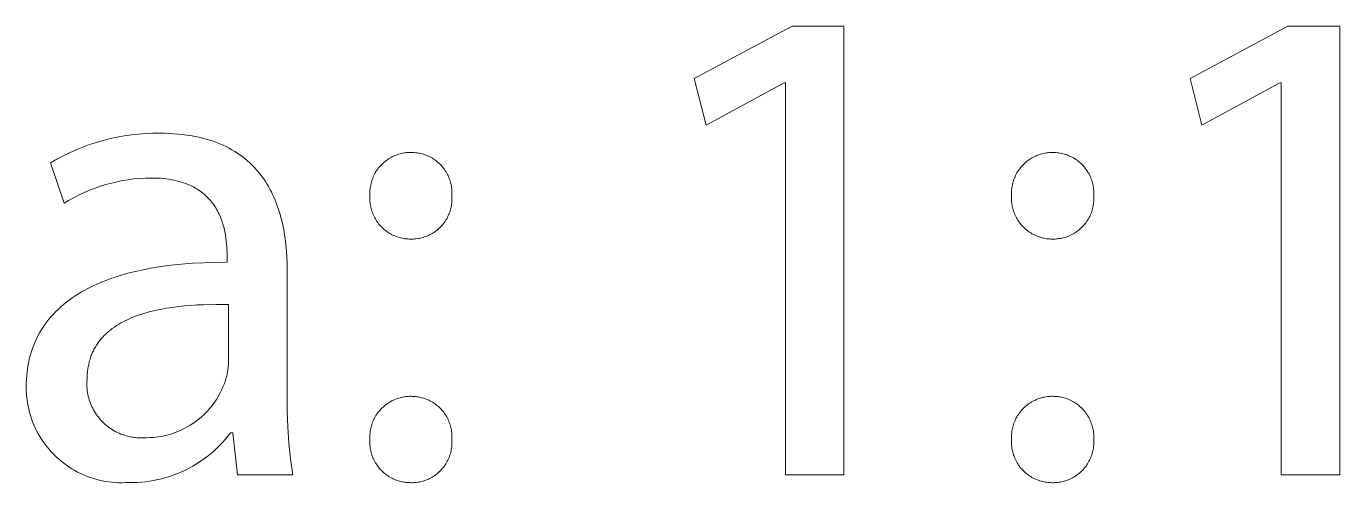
# Model space of a CAD drawing. Header units: millimetres. Extents: x 1383 to 4664, y -160 to 2132.
# Drawn here: x 4449.8 to 4512.4, y -17.9 to 3.8 of the extents above; entities that cross this region are included whole.
import ezdxf

# ---------------------------------------------------------------- set-up
doc = ezdxf.new("R2010")
doc.units = ezdxf.units.MM
doc.header["$MEASUREMENT"] = 0
doc.layers.add('Domyślny', color=7, linetype='Continuous', true_color=0x000000)

msp = doc.modelspace()

# ---------------------------------------------------------------- linework, layer by layer
at = {"layer": 'Domyślny', "color": 18, "lineweight": 15, "true_color": 0x000000}
for p, q in [((4481.635, 1.294), (4486.29, 3.785)), ((4486.29, 3.785), (4488.759, 3.785)), ((4488.759, 3.785), (4488.759, -17.564)), ((4505.238, 1.294), (4509.892, 3.785)), ((4509.892, 3.785), (4512.361, 3.785)), ((4512.361, 3.785), (4512.361, -17.564)), ((4482.193, -0.924), (4481.635, 1.294)), ((4505.795, -0.924), (4505.238, 1.294)), ((4485.907, 1.086), (4482.193, -0.924)), ((4485.973, 1.086), (4485.907, 1.086)), ((4485.973, -17.564), (4485.973, 1.086)), ((4509.51, 1.086), (4505.795, -0.924)), ((4509.575, 1.086), (4509.51, 1.086)), ((4509.575, -17.564), (4509.575, 1.086)), ((4452.524, -1.964), (4452.845, -1.846)), ((4452.845, -1.846), (4453.17, -1.74)), ((4453.17, -1.74), (4453.499, -1.645)), ((4453.499, -1.645), (4453.83, -1.561)), ((4453.83, -1.561), (4454.164, -1.49)), ((4454.164, -1.49), (4454.501, -1.429)), ((4454.501, -1.429), (4454.839, -1.381)), ((4454.839, -1.381), (4455.179, -1.344)), ((4455.179, -1.344), (4455.52, -1.319)), ((4455.52, -1.319), (4455.861, -1.306)), ((4455.861, -1.306), (4456.203, -1.304)), ((4456.203, -1.304), (4456.428, -1.307)), ((4456.428, -1.307), (4456.648, -1.314)), ((4456.648, -1.314), (4456.863, -1.326)), ((4456.863, -1.326), (4457.072, -1.342)), ((4457.072, -1.342), (4457.276, -1.364)), ((4457.276, -1.364), (4457.476, -1.389)), ((4457.476, -1.389), (4457.67, -1.419)), ((4457.67, -1.419), (4457.859, -1.453)), ((4457.859, -1.453), (4458.043, -1.492)), ((4458.043, -1.492), (4458.223, -1.535)), ((4458.223, -1.535), (4458.397, -1.581)), ((4458.397, -1.581), (4458.567, -1.632)), ((4458.567, -1.632), (4458.732, -1.687)), ((4458.732, -1.687), (4458.893, -1.745)), ((4458.893, -1.745), (4459.049, -1.807)), ((4459.049, -1.807), (4459.2, -1.873)), ((4459.2, -1.873), (4459.347, -1.943)), ((4451.287, -2.543), (4451.589, -2.382)), ((4451.589, -2.382), (4451.896, -2.232)), ((4451.896, -2.232), (4452.208, -2.092)), ((4452.208, -2.092), (4452.524, -1.964)), ((4459.347, -1.943), (4459.489, -2.016)), ((4459.489, -2.016), (4459.627, -2.092)), ((4459.627, -2.092), (4459.761, -2.172)), ((4459.761, -2.172), (4459.891, -2.255)), ((4459.891, -2.255), (4460.016, -2.342)), ((4460.016, -2.342), (4460.138, -2.431)), ((4460.138, -2.431), (4460.255, -2.524)), ((4467.082, -2.526), (4467.139, -2.491)), ((4467.139, -2.491), (4467.197, -2.458)), ((4467.197, -2.458), (4467.256, -2.427)), ((4467.256, -2.427), (4467.316, -2.398)), ((4467.316, -2.398), (4467.377, -2.371)), ((4467.377, -2.371), (4467.439, -2.346)), ((4467.439, -2.346), (4467.502, -2.324)), ((4467.502, -2.324), (4467.565, -2.303)), ((4467.565, -2.303), (4467.63, -2.285)), ((4467.63, -2.285), (4467.694, -2.269)), ((4467.694, -2.269), (4467.76, -2.256)), ((4467.76, -2.256), (4467.826, -2.244)), ((4467.826, -2.244), (4467.892, -2.235)), ((4467.892, -2.235), (4467.958, -2.228)), ((4467.958, -2.228), (4468.025, -2.223)), ((4468.025, -2.223), (4468.091, -2.221)), ((4468.091, -2.221), (4468.158, -2.221)), ((4468.158, -2.221), (4468.224, -2.222)), ((4468.224, -2.222), (4468.29, -2.225)), ((4468.29, -2.225), (4468.356, -2.23)), ((4468.356, -2.23), (4468.422, -2.237)), ((4468.422, -2.237), (4468.488, -2.247)), ((4468.488, -2.247), (4468.553, -2.259)), ((4468.553, -2.259), (4468.618, -2.273)), ((4468.618, -2.273), (4468.682, -2.29)), ((4468.682, -2.29), (4468.745, -2.308)), ((4468.745, -2.308), (4468.808, -2.329)), ((4468.808, -2.329), (4468.87, -2.352)), ((4468.87, -2.352), (4468.931, -2.377)), ((4468.931, -2.377), (4468.992, -2.404)), ((4468.992, -2.404), (4469.051, -2.433)), ((4469.051, -2.433), (4469.11, -2.465)), ((4469.11, -2.465), (4469.167, -2.498)), ((4469.167, -2.498), (4469.223, -2.533)), ((4497.636, -2.523), (4497.693, -2.488)), ((4497.693, -2.488), (4497.752, -2.455)), ((4497.752, -2.455), (4497.811, -2.424)), ((4497.811, -2.424), (4497.871, -2.395)), ((4497.871, -2.395), (4497.933, -2.368)), ((4497.933, -2.368), (4497.995, -2.344)), ((4497.995, -2.344), (4498.058, -2.322)), ((4498.058, -2.322), (4498.122, -2.301)), ((4498.122, -2.301), (4498.187, -2.283)), ((4498.187, -2.283), (4498.252, -2.268)), ((4498.252, -2.268), (4498.317, -2.254)), ((4498.317, -2.254), (4498.383, -2.243)), ((4498.383, -2.243), (4498.45, -2.234)), ((4498.45, -2.234), (4498.516, -2.227)), ((4498.516, -2.227), (4498.583, -2.223)), ((4498.583, -2.223), (4498.65, -2.221)), ((4498.65, -2.221), (4498.717, -2.221)), ((4498.717, -2.221), (4498.784, -2.222)), ((4498.784, -2.222), (4498.852, -2.226)), ((4498.852, -2.226), (4498.919, -2.232)), ((4498.919, -2.232), (4498.986, -2.24)), ((4498.986, -2.24), (4499.053, -2.25)), ((4499.053, -2.25), (4499.119, -2.263)), ((4499.119, -2.263), (4499.185, -2.278)), ((4499.185, -2.278), (4499.25, -2.296)), ((4499.25, -2.296), (4499.314, -2.315)), ((4499.314, -2.315), (4499.378, -2.337)), ((4499.378, -2.337), (4499.441, -2.361)), ((4499.441, -2.361), (4499.503, -2.388)), ((4499.503, -2.388), (4499.565, -2.416)), ((4499.565, -2.416), (4499.625, -2.447)), ((4499.625, -2.447), (4499.684, -2.479)), ((4499.684, -2.479), (4499.742, -2.514)), ((4450.991, -2.714), (4451.287, -2.543)), ((4451.636, -4.626), (4450.991, -2.714)), ((4460.255, -2.524), (4460.368, -2.619)), ((4460.368, -2.619), (4460.477, -2.717)), ((4460.477, -2.717), (4460.583, -2.819)), ((4460.583, -2.819), (4460.684, -2.923)), ((4460.684, -2.923), (4460.782, -3.029)), ((4460.782, -3.029), (4460.876, -3.138)), ((4466.477, -3.139), (4466.514, -3.083)), ((4466.514, -3.083), (4466.552, -3.028)), ((4466.552, -3.028), (4466.591, -2.974)), ((4466.591, -2.974), (4466.633, -2.922)), ((4466.633, -2.922), (4466.677, -2.871)), ((4466.677, -2.871), (4466.722, -2.822)), ((4466.722, -2.822), (4466.769, -2.775)), ((4466.769, -2.775), (4466.817, -2.729)), ((4466.817, -2.729), (4466.867, -2.685)), ((4466.867, -2.685), (4466.919, -2.642)), ((4466.919, -2.642), (4466.972, -2.601)), ((4466.972, -2.601), (4467.026, -2.563)), ((4467.026, -2.563), (4467.082, -2.526)), ((4469.223, -2.533), (4469.278, -2.57)), ((4469.278, -2.57), (4469.331, -2.609)), ((4469.331, -2.609), (4469.383, -2.65)), ((4469.383, -2.65), (4469.434, -2.692)), ((4469.434, -2.692), (4469.483, -2.737)), ((4469.483, -2.737), (4469.531, -2.783)), ((4469.531, -2.783), (4469.577, -2.83)), ((4469.577, -2.83), (4469.622, -2.879)), ((4469.622, -2.879), (4469.664, -2.93)), ((4469.664, -2.93), (4469.705, -2.982)), ((4469.705, -2.982), (4469.744, -3.035)), ((4469.744, -3.035), (4469.782, -3.09)), ((4469.782, -3.09), (4469.817, -3.146)), ((4497.028, -3.136), (4497.065, -3.079)), ((4497.065, -3.079), (4497.103, -3.025)), ((4497.103, -3.025), (4497.143, -2.971)), ((4497.143, -2.971), (4497.185, -2.919)), ((4497.185, -2.919), (4497.229, -2.868)), ((4497.229, -2.868), (4497.274, -2.819)), ((4497.274, -2.819), (4497.321, -2.771)), ((4497.321, -2.771), (4497.37, -2.725)), ((4497.37, -2.725), (4497.421, -2.681)), ((4497.421, -2.681), (4497.472, -2.639)), ((4497.472, -2.639), (4497.526, -2.598)), ((4497.526, -2.598), (4497.58, -2.559)), ((4497.58, -2.559), (4497.636, -2.523)), ((4499.742, -2.514), (4499.798, -2.551)), ((4499.798, -2.551), (4499.854, -2.589)), ((4499.854, -2.589), (4499.908, -2.63)), ((4499.908, -2.63), (4499.96, -2.672)), ((4499.96, -2.672), (4500.011, -2.716)), ((4500.011, -2.716), (4500.061, -2.762)), ((4500.061, -2.762), (4500.108, -2.81)), ((4500.108, -2.81), (4500.155, -2.859)), ((4500.155, -2.859), (4500.199, -2.91)), ((4500.199, -2.91), (4500.242, -2.962)), ((4500.242, -2.962), (4500.282, -3.016)), ((4500.282, -3.016), (4500.321, -3.071)), ((4500.321, -3.071), (4500.358, -3.128)), ((4453.624, -3.746), (4453.364, -3.826)), ((4453.888, -3.675), (4453.624, -3.746)), ((4454.153, -3.613), (4453.888, -3.675)), ((4454.421, -3.56), (4454.153, -3.613)), ((4454.69, -3.517), (4454.421, -3.56)), ((4454.961, -3.482), (4454.69, -3.517)), ((4455.232, -3.457), (4454.961, -3.482)), ((4455.504, -3.441), (4455.232, -3.457)), ((4455.777, -3.435), (4455.504, -3.441)), ((4455.927, -3.437), (4455.777, -3.435)), ((4456.074, -3.442), (4455.927, -3.437)), ((4456.216, -3.45), (4456.074, -3.442)), ((4456.354, -3.462), (4456.216, -3.45)), ((4456.488, -3.477), (4456.354, -3.462)), ((4456.618, -3.495), (4456.488, -3.477)), ((4456.745, -3.516), (4456.618, -3.495)), ((4456.867, -3.539), (4456.745, -3.516)), ((4456.986, -3.566), (4456.867, -3.539)), ((4457.101, -3.596), (4456.986, -3.566)), ((4457.212, -3.628), (4457.101, -3.596)), ((4457.32, -3.662), (4457.212, -3.628)), ((4457.424, -3.7), (4457.32, -3.662)), ((4457.524, -3.739), (4457.424, -3.7)), ((4457.622, -3.782), (4457.524, -3.739)), ((4460.876, -3.138), (4460.966, -3.25)), ((4460.966, -3.25), (4461.053, -3.364)), ((4461.053, -3.364), (4461.136, -3.48)), ((4461.136, -3.48), (4461.215, -3.599)), ((4461.215, -3.599), (4461.292, -3.72)), ((4461.292, -3.72), (4461.364, -3.843)), ((4466.23, -3.755), (4466.245, -3.69)), ((4466.245, -3.69), (4466.262, -3.626)), ((4466.262, -3.626), (4466.282, -3.562)), ((4466.282, -3.562), (4466.303, -3.499)), ((4466.303, -3.499), (4466.327, -3.436)), ((4466.327, -3.436), (4466.353, -3.375)), ((4466.353, -3.375), (4466.381, -3.314)), ((4466.381, -3.314), (4466.411, -3.255)), ((4466.411, -3.255), (4466.443, -3.196)), ((4466.443, -3.196), (4466.477, -3.139)), ((4469.817, -3.146), (4469.85, -3.203)), ((4469.85, -3.203), (4469.882, -3.261)), ((4469.882, -3.261), (4469.911, -3.321)), ((4469.911, -3.321), (4469.939, -3.381)), ((4469.939, -3.381), (4469.964, -3.442)), ((4469.964, -3.442), (4469.987, -3.504)), ((4469.987, -3.504), (4470.008, -3.567)), ((4470.008, -3.567), (4470.027, -3.631)), ((4470.027, -3.631), (4470.043, -3.695)), ((4470.043, -3.695), (4470.058, -3.759)), ((4496.779, -3.754), (4496.794, -3.688)), ((4496.794, -3.688), (4496.811, -3.624)), ((4496.811, -3.624), (4496.831, -3.56)), ((4496.831, -3.56), (4496.853, -3.496)), ((4496.853, -3.496), (4496.877, -3.434)), ((4496.877, -3.434), (4496.903, -3.372)), ((4496.903, -3.372), (4496.931, -3.311)), ((4496.931, -3.311), (4496.962, -3.252)), ((4496.962, -3.252), (4496.994, -3.193)), ((4496.994, -3.193), (4497.028, -3.136)), ((4500.358, -3.128), (4500.393, -3.185)), ((4500.393, -3.185), (4500.426, -3.244)), ((4500.426, -3.244), (4500.457, -3.304)), ((4500.457, -3.304), (4500.485, -3.365)), ((4500.485, -3.365), (4500.512, -3.428)), ((4500.512, -3.428), (4500.536, -3.49)), ((4500.536, -3.49), (4500.558, -3.554)), ((4500.558, -3.554), (4500.578, -3.619)), ((4500.578, -3.619), (4500.596, -3.684)), ((4500.596, -3.684), (4500.611, -3.749)), ((4500.611, -3.749), (4500.624, -3.816)), ((4452.109, -4.355), (4451.87, -4.487)), ((4452.353, -4.232), (4452.109, -4.355)), ((4452.6, -4.118), (4452.353, -4.232)), ((4452.851, -4.012), (4452.6, -4.118)), ((4453.106, -3.914), (4452.851, -4.012)), ((4453.364, -3.826), (4453.106, -3.914)), ((4457.716, -3.826), (4457.622, -3.782)), ((4457.806, -3.873), (4457.716, -3.826)), ((4457.893, -3.921), (4457.806, -3.873)), ((4457.977, -3.972), (4457.893, -3.921)), ((4458.058, -4.025), (4457.977, -3.972)), ((4458.136, -4.08), (4458.058, -4.025)), ((4458.211, -4.136), (4458.136, -4.08)), ((4458.283, -4.194), (4458.211, -4.136)), ((4458.352, -4.254), (4458.283, -4.194)), ((4458.418, -4.316), (4458.352, -4.254)), ((4458.481, -4.379), (4458.418, -4.316)), ((4461.364, -3.843), (4461.434, -3.968)), ((4461.434, -3.968), (4461.5, -4.095)), ((4461.5, -4.095), (4461.563, -4.223)), ((4461.563, -4.223), (4461.623, -4.354)), ((4461.623, -4.354), (4461.679, -4.486)), ((4466.187, -4.153), (4466.189, -4.086)), ((4466.188, -4.219), (4466.187, -4.153)), ((4466.191, -4.286), (4466.188, -4.219)), ((4466.188, -4.421), (4466.189, -4.354)), ((4466.189, -4.086), (4466.192, -4.019)), ((4466.189, -4.354), (4466.191, -4.286)), ((4466.192, -4.019), (4466.198, -3.953)), ((4466.198, -3.953), (4466.206, -3.887)), ((4466.206, -3.887), (4466.217, -3.821)), ((4466.217, -3.821), (4466.23, -3.755)), ((4470.058, -3.759), (4470.07, -3.824)), ((4470.07, -3.824), (4470.08, -3.89)), ((4470.08, -3.89), (4470.088, -3.955)), ((4470.088, -3.955), (4470.093, -4.021)), ((4470.096, -4.22), (4470.092, -4.286)), ((4470.092, -4.286), (4470.096, -4.353)), ((4470.093, -4.021), (4470.096, -4.088)), ((4470.096, -4.088), (4470.097, -4.154)), ((4470.097, -4.154), (4470.096, -4.22)), ((4470.096, -4.353), (4470.097, -4.419)), ((4496.735, -4.152), (4496.737, -4.085)), ((4496.736, -4.219), (4496.735, -4.152)), ((4496.739, -4.286), (4496.736, -4.219)), ((4496.736, -4.353), (4496.739, -4.286)), ((4496.736, -4.421), (4496.736, -4.353)), ((4496.737, -4.085), (4496.741, -4.018)), ((4496.741, -4.018), (4496.747, -3.952)), ((4496.747, -3.952), (4496.755, -3.885)), ((4496.755, -3.885), (4496.766, -3.819)), ((4496.766, -3.819), (4496.779, -3.754)), ((4500.624, -3.816), (4500.635, -3.882)), ((4500.635, -3.882), (4500.644, -3.949)), ((4500.644, -3.949), (4500.65, -4.016)), ((4500.65, -4.016), (4500.654, -4.084)), ((4500.654, -4.219), (4500.651, -4.286)), ((4500.651, -4.286), (4500.654, -4.353)), ((4500.654, -4.084), (4500.655, -4.151)), ((4500.655, -4.151), (4500.654, -4.219)), ((4500.654, -4.353), (4500.655, -4.42)), ((4451.87, -4.487), (4451.636, -4.626)), ((4458.542, -4.443), (4458.481, -4.379)), ((4458.6, -4.509), (4458.542, -4.443)), ((4458.655, -4.576), (4458.6, -4.509)), ((4458.708, -4.644), (4458.655, -4.576)), ((4458.758, -4.714), (4458.708, -4.644)), ((4458.806, -4.784), (4458.758, -4.714)), ((4458.851, -4.856), (4458.806, -4.784)), ((4458.895, -4.928), (4458.851, -4.856)), ((4458.935, -5.001), (4458.895, -4.928)), ((4458.974, -5.075), (4458.935, -5.001)), ((4461.679, -4.486), (4461.733, -4.62)), ((4461.733, -4.62), (4461.784, -4.755)), ((4461.784, -4.755), (4461.831, -4.892)), ((4461.831, -4.892), (4461.876, -5.031)), ((4466.19, -4.488), (4466.188, -4.421)), ((4466.194, -4.556), (4466.19, -4.488)), ((4466.2, -4.623), (4466.194, -4.556)), ((4466.209, -4.69), (4466.2, -4.623)), ((4466.22, -4.756), (4466.209, -4.69)), ((4466.234, -4.823), (4466.22, -4.756)), ((4466.249, -4.888), (4466.234, -4.823)), ((4466.267, -4.953), (4466.249, -4.888)), ((4466.288, -5.018), (4466.267, -4.953)), ((4470.026, -4.945), (4470.007, -5.009)), ((4470.043, -4.881), (4470.026, -4.945)), ((4470.057, -4.816), (4470.043, -4.881)), ((4470.07, -4.75), (4470.057, -4.816)), ((4470.08, -4.685), (4470.07, -4.75)), ((4470.088, -4.618), (4470.08, -4.685)), ((4470.093, -4.552), (4470.088, -4.618)), ((4470.096, -4.486), (4470.093, -4.552)), ((4470.097, -4.419), (4470.096, -4.486)), ((4496.737, -4.488), (4496.736, -4.421)), ((4496.741, -4.555), (4496.737, -4.488)), ((4496.748, -4.622), (4496.741, -4.555)), ((4496.756, -4.689), (4496.748, -4.622)), ((4496.767, -4.755), (4496.756, -4.689)), ((4496.781, -4.821), (4496.767, -4.755)), ((4496.796, -4.886), (4496.781, -4.821)), ((4496.814, -4.951), (4496.796, -4.886)), ((4496.834, -5.015), (4496.814, -4.951)), ((4500.579, -4.947), (4500.559, -5.011)), ((4500.596, -4.883), (4500.579, -4.947)), ((4500.611, -4.818), (4500.596, -4.883)), ((4500.624, -4.752), (4500.611, -4.818)), ((4500.635, -4.686), (4500.624, -4.752)), ((4500.643, -4.62), (4500.635, -4.686)), ((4500.65, -4.553), (4500.643, -4.62)), ((4500.653, -4.486), (4500.65, -4.553)), ((4500.655, -4.42), (4500.653, -4.486)), ((4459.01, -5.149), (4458.974, -5.075)), ((4459.045, -5.224), (4459.01, -5.149)), ((4459.077, -5.3), (4459.045, -5.224)), ((4459.108, -5.376), (4459.077, -5.3)), ((4459.136, -5.452), (4459.108, -5.376)), ((4459.163, -5.529), (4459.136, -5.452)), ((4459.187, -5.605), (4459.163, -5.529)), ((4459.21, -5.682), (4459.187, -5.605)), ((4461.876, -5.031), (4461.918, -5.17)), ((4461.918, -5.17), (4461.957, -5.311)), ((4461.957, -5.311), (4461.994, -5.453)), ((4461.994, -5.453), (4462.028, -5.596)), ((4462.028, -5.596), (4462.059, -5.74)), ((4466.31, -5.081), (4466.288, -5.018)), ((4466.335, -5.144), (4466.31, -5.081)), ((4466.362, -5.206), (4466.335, -5.144)), ((4466.391, -5.267), (4466.362, -5.206)), ((4466.422, -5.327), (4466.391, -5.267)), ((4466.455, -5.385), (4466.422, -5.327)), ((4466.49, -5.443), (4466.455, -5.385)), ((4466.527, -5.499), (4466.49, -5.443)), ((4466.566, -5.554), (4466.527, -5.499)), ((4466.607, -5.608), (4466.566, -5.554)), ((4466.65, -5.66), (4466.607, -5.608)), ((4469.699, -5.595), (4469.658, -5.647)), ((4469.739, -5.542), (4469.699, -5.595)), ((4469.777, -5.487), (4469.739, -5.542)), ((4469.813, -5.431), (4469.777, -5.487)), ((4469.847, -5.374), (4469.813, -5.431)), ((4469.879, -5.315), (4469.847, -5.374)), ((4469.909, -5.256), (4469.879, -5.315)), ((4469.936, -5.195), (4469.909, -5.256)), ((4469.962, -5.134), (4469.936, -5.195)), ((4469.985, -5.072), (4469.962, -5.134)), ((4470.007, -5.009), (4469.985, -5.072)), ((4496.856, -5.079), (4496.834, -5.015)), ((4496.881, -5.142), (4496.856, -5.079)), ((4496.907, -5.203), (4496.881, -5.142)), ((4496.936, -5.264), (4496.907, -5.203)), ((4496.967, -5.324), (4496.936, -5.264)), ((4497, -5.383), (4496.967, -5.324)), ((4497.035, -5.44), (4497, -5.383)), ((4497.072, -5.496), (4497.035, -5.44)), ((4497.111, -5.551), (4497.072, -5.496)), ((4497.152, -5.605), (4497.111, -5.551)), ((4497.194, -5.657), (4497.152, -5.605)), ((4500.246, -5.598), (4500.204, -5.65)), ((4500.287, -5.545), (4500.246, -5.598)), ((4500.325, -5.49), (4500.287, -5.545)), ((4500.361, -5.434), (4500.325, -5.49)), ((4500.396, -5.376), (4500.361, -5.434)), ((4500.428, -5.318), (4500.396, -5.376)), ((4500.459, -5.259), (4500.428, -5.318)), ((4500.487, -5.198), (4500.459, -5.259)), ((4500.513, -5.136), (4500.487, -5.198)), ((4500.537, -5.074), (4500.513, -5.136)), ((4500.559, -5.011), (4500.537, -5.074)), ((4459.232, -5.759), (4459.21, -5.682)), ((4459.251, -5.836), (4459.232, -5.759)), ((4459.269, -5.912), (4459.251, -5.836)), ((4459.286, -5.989), (4459.269, -5.912)), ((4459.315, -6.14), (4459.286, -5.989)), ((4459.339, -6.29), (4459.315, -6.14)), ((4462.059, -5.74), (4462.088, -5.885)), ((4462.088, -5.885), (4462.114, -6.031)), ((4462.114, -6.031), (4462.159, -6.324)), ((4466.695, -5.711), (4466.65, -5.66)), ((4466.741, -5.76), (4466.695, -5.711)), ((4466.789, -5.807), (4466.741, -5.76)), ((4466.839, -5.853), (4466.789, -5.807)), ((4466.89, -5.897), (4466.839, -5.853)), ((4466.943, -5.939), (4466.89, -5.897)), ((4466.997, -5.979), (4466.943, -5.939)), ((4467.053, -6.017), (4466.997, -5.979)), ((4467.11, -6.053), (4467.053, -6.017)), ((4467.168, -6.088), (4467.11, -6.053)), ((4467.227, -6.12), (4467.168, -6.088)), ((4467.287, -6.15), (4467.227, -6.12)), ((4467.349, -6.178), (4467.287, -6.15)), ((4467.411, -6.204), (4467.349, -6.178)), ((4467.474, -6.228), (4467.411, -6.204)), ((4467.538, -6.25), (4467.474, -6.228)), ((4467.603, -6.269), (4467.538, -6.25)), ((4468.791, -6.242), (4468.728, -6.262)), ((4468.854, -6.22), (4468.791, -6.242)), ((4468.916, -6.195), (4468.854, -6.22)), ((4468.977, -6.169), (4468.916, -6.195)), ((4469.037, -6.14), (4468.977, -6.169)), ((4469.096, -6.109), (4469.037, -6.14)), ((4469.154, -6.077), (4469.096, -6.109)), ((4469.211, -6.042), (4469.154, -6.077)), ((4469.266, -6.005), (4469.211, -6.042)), ((4469.32, -5.967), (4469.266, -6.005)), ((4469.373, -5.926), (4469.32, -5.967)), ((4469.425, -5.884), (4469.373, -5.926)), ((4469.475, -5.84), (4469.425, -5.884)), ((4469.523, -5.794), (4469.475, -5.84)), ((4469.57, -5.747), (4469.523, -5.794)), ((4469.615, -5.698), (4469.57, -5.747)), ((4469.658, -5.647), (4469.615, -5.698)), ((4497.239, -5.707), (4497.194, -5.657)), ((4497.285, -5.756), (4497.239, -5.707)), ((4497.332, -5.804), (4497.285, -5.756)), ((4497.382, -5.849), (4497.332, -5.804)), ((4497.433, -5.893), (4497.382, -5.849)), ((4497.485, -5.935), (4497.433, -5.893)), ((4497.539, -5.976), (4497.485, -5.935)), ((4497.594, -6.014), (4497.539, -5.976)), ((4497.651, -6.05), (4497.594, -6.014)), ((4497.709, -6.085), (4497.651, -6.05)), ((4497.768, -6.117), (4497.709, -6.085)), ((4497.828, -6.147), (4497.768, -6.117)), ((4497.889, -6.176), (4497.828, -6.147)), ((4497.951, -6.202), (4497.889, -6.176)), ((4498.014, -6.226), (4497.951, -6.202)), ((4498.077, -6.247), (4498.014, -6.226)), ((4498.142, -6.267), (4498.077, -6.247)), ((4499.331, -6.243), (4499.267, -6.263)), ((4499.394, -6.221), (4499.331, -6.243)), ((4499.456, -6.197), (4499.394, -6.221)), ((4499.518, -6.17), (4499.456, -6.197)), ((4499.578, -6.142), (4499.518, -6.17)), ((4499.638, -6.111), (4499.578, -6.142)), ((4499.696, -6.079), (4499.638, -6.111)), ((4499.753, -6.044), (4499.696, -6.079)), ((4499.809, -6.007), (4499.753, -6.044)), ((4499.864, -5.969), (4499.809, -6.007)), ((4499.917, -5.928), (4499.864, -5.969)), ((4499.969, -5.886), (4499.917, -5.928)), ((4500.019, -5.842), (4499.969, -5.886)), ((4500.068, -5.797), (4500.019, -5.842)), ((4500.115, -5.749), (4500.068, -5.797)), ((4500.161, -5.7), (4500.115, -5.749)), ((4500.204, -5.65), (4500.161, -5.7)), ((4459.357, -6.438), (4459.339, -6.29)), ((4459.371, -6.582), (4459.357, -6.438)), ((4459.382, -6.723), (4459.371, -6.582)), ((4459.388, -6.86), (4459.382, -6.723)), ((4459.392, -6.991), (4459.388, -6.86)), ((4462.159, -6.324), (4462.195, -6.62)), ((4462.195, -6.62), (4462.222, -6.918)), ((4467.668, -6.286), (4467.603, -6.269)), ((4467.734, -6.301), (4467.668, -6.286)), ((4467.8, -6.313), (4467.734, -6.301)), ((4467.867, -6.323), (4467.8, -6.313)), ((4467.934, -6.331), (4467.867, -6.323)), ((4468.001, -6.336), (4467.934, -6.331)), ((4468.069, -6.339), (4468.001, -6.336)), ((4468.136, -6.34), (4468.069, -6.339)), ((4468.203, -6.341), (4468.136, -6.34)), ((4468.269, -6.339), (4468.203, -6.341)), ((4468.336, -6.335), (4468.269, -6.339)), ((4468.402, -6.328), (4468.336, -6.335)), ((4468.468, -6.32), (4468.402, -6.328)), ((4468.534, -6.309), (4468.468, -6.32)), ((4468.599, -6.295), (4468.534, -6.309)), ((4468.664, -6.28), (4468.599, -6.295)), ((4468.728, -6.262), (4468.664, -6.28)), ((4498.207, -6.284), (4498.142, -6.267)), ((4498.272, -6.299), (4498.207, -6.284)), ((4498.339, -6.312), (4498.272, -6.299)), ((4498.405, -6.322), (4498.339, -6.312)), ((4498.472, -6.33), (4498.405, -6.322)), ((4498.539, -6.336), (4498.472, -6.33)), ((4498.606, -6.339), (4498.539, -6.336)), ((4498.673, -6.34), (4498.606, -6.339)), ((4498.74, -6.341), (4498.673, -6.34)), ((4498.807, -6.339), (4498.74, -6.341)), ((4498.874, -6.335), (4498.807, -6.339)), ((4498.94, -6.329), (4498.874, -6.335)), ((4499.006, -6.32), (4498.94, -6.329)), ((4499.072, -6.309), (4499.006, -6.32)), ((4499.138, -6.296), (4499.072, -6.309)), ((4499.203, -6.281), (4499.138, -6.296)), ((4499.267, -6.263), (4499.203, -6.281)), ((4457.223, -7.532), (4457.741, -7.492)), ((4457.741, -7.492), (4458.276, -7.464)), ((4458.276, -7.464), (4458.827, -7.448)), ((4458.827, -7.448), (4459.393, -7.445)), ((4459.393, -7.117), (4459.392, -6.991)), ((4459.393, -7.445), (4459.393, -7.117)), ((4462.222, -6.918), (4462.241, -7.217)), ((4462.241, -7.217), (4462.252, -7.517)), ((4454.059, -8.153), (4454.257, -8.09)), ((4454.257, -8.09), (4454.46, -8.029)), ((4454.46, -8.029), (4454.667, -7.971)), ((4454.667, -7.971), (4454.878, -7.916)), ((4454.878, -7.916), (4455.314, -7.815)), ((4455.314, -7.815), (4455.766, -7.726)), ((4455.766, -7.726), (4456.235, -7.649)), ((4456.235, -7.649), (4456.721, -7.585)), ((4456.721, -7.585), (4457.223, -7.532)), ((4462.252, -7.517), (4462.256, -7.816)), ((4462.256, -7.816), (4462.256, -13.76)), ((4452.628, -8.768), (4452.792, -8.681)), ((4452.792, -8.681), (4452.959, -8.597)), ((4452.959, -8.597), (4453.132, -8.516)), ((4453.132, -8.516), (4453.308, -8.437)), ((4453.308, -8.437), (4453.489, -8.362)), ((4453.489, -8.362), (4453.675, -8.289)), ((4453.675, -8.289), (4453.865, -8.22)), ((4453.865, -8.22), (4454.059, -8.153)), ((4451.61, -9.455), (4451.742, -9.348)), ((4451.742, -9.348), (4451.878, -9.244)), ((4451.878, -9.244), (4452.019, -9.143)), ((4452.019, -9.143), (4452.165, -9.045)), ((4452.165, -9.045), (4452.315, -8.95)), ((4452.315, -8.95), (4452.469, -8.857)), ((4452.469, -8.857), (4452.628, -8.768)), ((4451.02, -10.03), (4451.128, -9.909)), ((4451.128, -9.909), (4451.242, -9.792)), ((4451.242, -9.792), (4451.36, -9.677)), ((4451.36, -9.677), (4451.483, -9.564)), ((4451.483, -9.564), (4451.61, -9.455)), ((4455.16, -9.969), (4455.036, -10.014)), ((4455.286, -9.927), (4455.16, -9.969)), ((4455.415, -9.886), (4455.286, -9.927)), ((4455.545, -9.847), (4455.415, -9.886)), ((4455.677, -9.811), (4455.545, -9.847)), ((4455.947, -9.744), (4455.677, -9.811)), ((4456.222, -9.686), (4455.947, -9.744)), ((4456.504, -9.634), (4456.222, -9.686)), ((4456.79, -9.59), (4456.504, -9.634)), ((4457.08, -9.552), (4456.79, -9.59)), ((4457.373, -9.521), (4457.08, -9.552)), ((4457.669, -9.497), (4457.373, -9.521)), ((4457.967, -9.477), (4457.669, -9.497)), ((4458.266, -9.463), (4457.967, -9.477)), ((4458.865, -9.451), (4458.266, -9.463)), ((4459.459, -9.455), (4458.865, -9.451)), ((4459.459, -12.209), (4459.459, -9.455)), ((4450.546, -10.673), (4450.631, -10.539)), ((4450.631, -10.539), (4450.721, -10.407)), ((4450.721, -10.407), (4450.816, -10.279)), ((4450.816, -10.279), (4450.915, -10.153)), ((4450.915, -10.153), (4451.02, -10.03)), ((4453.93, -10.596), (4453.836, -10.668)), ((4454.028, -10.526), (4453.93, -10.596)), ((4454.129, -10.459), (4454.028, -10.526)), ((4454.233, -10.395), (4454.129, -10.459)), ((4454.34, -10.333), (4454.233, -10.395)), ((4454.45, -10.274), (4454.34, -10.333)), ((4454.562, -10.217), (4454.45, -10.274)), ((4454.677, -10.163), (4454.562, -10.217)), ((4454.794, -10.111), (4454.677, -10.163)), ((4454.914, -10.062), (4454.794, -10.111)), ((4455.036, -10.014), (4454.914, -10.062)), ((4450.19, -11.383), (4450.252, -11.236)), ((4450.252, -11.236), (4450.318, -11.091)), ((4450.318, -11.091), (4450.389, -10.949)), ((4450.389, -10.949), (4450.465, -10.81)), ((4450.465, -10.81), (4450.546, -10.673)), ((4453.267, -11.253), (4453.234, -11.3)), ((4453.302, -11.206), (4453.267, -11.253)), ((4453.338, -11.161), (4453.302, -11.206)), ((4453.374, -11.116), (4453.338, -11.161)), ((4453.412, -11.071), (4453.374, -11.116)), ((4453.45, -11.028), (4453.412, -11.071)), ((4453.489, -10.985), (4453.45, -11.028)), ((4453.53, -10.943), (4453.489, -10.985)), ((4453.571, -10.901), (4453.53, -10.943)), ((4453.613, -10.861), (4453.571, -10.901)), ((4453.656, -10.821), (4453.613, -10.861)), ((4453.699, -10.782), (4453.656, -10.821)), ((4453.744, -10.743), (4453.699, -10.782)), ((4453.789, -10.705), (4453.744, -10.743)), ((4453.836, -10.668), (4453.789, -10.705)), ((4449.992, -11.999), (4450.035, -11.841)), ((4450.035, -11.841), (4450.082, -11.686)), ((4450.082, -11.686), (4450.133, -11.533)), ((4450.133, -11.533), (4450.19, -11.383)), ((4452.93, -11.873), (4452.909, -11.929)), ((4452.952, -11.817), (4452.93, -11.873)), ((4452.976, -11.761), (4452.952, -11.817)), ((4453, -11.707), (4452.976, -11.761)), ((4453.026, -11.653), (4453, -11.707)), ((4453.052, -11.6), (4453.026, -11.653)), ((4453.08, -11.548), (4453.052, -11.6)), ((4453.109, -11.497), (4453.08, -11.548)), ((4453.138, -11.447), (4453.109, -11.497)), ((4453.169, -11.397), (4453.138, -11.447)), ((4453.201, -11.348), (4453.169, -11.397)), ((4453.234, -11.3), (4453.201, -11.348)), ((4449.873, -12.657), (4449.896, -12.489)), ((4449.896, -12.489), (4449.923, -12.323)), ((4449.923, -12.323), (4449.955, -12.16)), ((4449.955, -12.16), (4449.992, -11.999)), ((4452.769, -12.479), (4452.76, -12.545)), ((4452.78, -12.415), (4452.769, -12.479)), ((4452.792, -12.351), (4452.78, -12.415)), ((4452.805, -12.288), (4452.792, -12.351)), ((4452.82, -12.226), (4452.805, -12.288)), ((4452.835, -12.165), (4452.82, -12.226)), ((4452.852, -12.105), (4452.835, -12.165)), ((4452.87, -12.046), (4452.852, -12.105)), ((4452.889, -11.987), (4452.87, -12.046)), ((4452.909, -11.929), (4452.889, -11.987)), ((4459.428, -12.582), (4459.44, -12.489)), ((4459.44, -12.489), (4459.45, -12.395)), ((4459.45, -12.395), (4459.456, -12.302)), ((4459.456, -12.302), (4459.459, -12.209)), ((4449.836, -13.177), (4449.843, -13.001)), ((4449.843, -13.001), (4449.856, -12.828)), ((4449.856, -12.828), (4449.873, -12.657)), ((4452.723, -13.116), (4452.72, -13.204)), ((4452.728, -13.028), (4452.723, -13.116)), ((4452.729, -12.956), (4452.728, -13.028)), ((4452.731, -12.885), (4452.729, -12.956)), ((4452.734, -12.815), (4452.731, -12.885)), ((4452.739, -12.746), (4452.734, -12.815)), ((4452.745, -12.678), (4452.739, -12.746)), ((4452.752, -12.611), (4452.745, -12.678)), ((4452.76, -12.545), (4452.752, -12.611)), ((4459.249, -13.253), (4459.295, -13.126)), ((4459.295, -13.126), (4459.324, -13.037)), ((4459.324, -13.037), (4459.351, -12.948)), ((4459.351, -12.948), (4459.375, -12.857)), ((4459.375, -12.857), (4459.395, -12.766)), ((4459.395, -12.766), (4459.413, -12.674)), ((4459.413, -12.674), (4459.428, -12.582)), ((4449.833, -13.356), (4449.836, -13.177)), ((4449.834, -13.512), (4449.833, -13.356)), ((4449.841, -13.668), (4449.834, -13.512)), ((4449.852, -13.824), (4449.841, -13.668)), ((4452.72, -13.204), (4452.721, -13.292)), ((4452.721, -13.292), (4452.724, -13.38)), ((4452.724, -13.38), (4452.731, -13.468)), ((4452.731, -13.468), (4452.74, -13.556)), ((4452.74, -13.556), (4452.753, -13.643)), ((4452.753, -13.643), (4452.769, -13.73)), ((4452.769, -13.73), (4452.787, -13.816)), ((4458.954, -13.859), (4459.021, -13.742)), ((4459.021, -13.742), (4459.084, -13.623)), ((4459.084, -13.623), (4459.143, -13.501)), ((4459.143, -13.501), (4459.198, -13.378)), ((4459.198, -13.378), (4459.249, -13.253)), ((4449.87, -13.979), (4449.852, -13.824)), ((4449.892, -14.133), (4449.87, -13.979)), ((4449.92, -14.287), (4449.892, -14.133)), ((4449.953, -14.44), (4449.92, -14.287)), ((4452.787, -13.816), (4452.809, -13.902)), ((4452.809, -13.902), (4452.833, -13.987)), ((4452.833, -13.987), (4452.86, -14.071)), ((4452.86, -14.071), (4452.891, -14.153)), ((4452.891, -14.153), (4452.924, -14.235)), ((4452.924, -14.235), (4452.959, -14.316)), ((4452.959, -14.316), (4452.998, -14.395)), ((4458.56, -14.407), (4458.646, -14.303)), ((4458.646, -14.303), (4458.729, -14.196)), ((4458.729, -14.196), (4458.808, -14.086)), ((4458.808, -14.086), (4458.883, -13.974)), ((4458.883, -13.974), (4458.954, -13.859)), ((4462.256, -13.76), (4462.256, -14.523)), ((4466.722, -14.426), (4466.769, -14.378)), ((4466.769, -14.378), (4466.817, -14.332)), ((4466.817, -14.332), (4466.867, -14.288)), ((4466.867, -14.288), (4466.919, -14.246)), ((4466.919, -14.246), (4466.972, -14.205)), ((4466.972, -14.205), (4467.026, -14.166)), ((4467.026, -14.166), (4467.082, -14.129)), ((4467.082, -14.129), (4467.139, -14.094)), ((4467.139, -14.094), (4467.197, -14.061)), ((4467.197, -14.061), (4467.256, -14.03)), ((4467.256, -14.03), (4467.316, -14.001)), ((4467.316, -14.001), (4467.377, -13.974)), ((4467.377, -13.974), (4467.439, -13.95)), ((4467.439, -13.95), (4467.502, -13.927)), ((4467.502, -13.927), (4467.565, -13.907)), ((4467.565, -13.907), (4467.63, -13.889)), ((4467.63, -13.889), (4467.694, -13.873)), ((4467.694, -13.873), (4467.76, -13.859)), ((4467.76, -13.859), (4467.826, -13.847)), ((4467.826, -13.847), (4467.892, -13.838)), ((4467.892, -13.838), (4467.958, -13.831)), ((4467.958, -13.831), (4468.025, -13.827)), ((4468.025, -13.827), (4468.091, -13.824)), ((4468.091, -13.824), (4468.158, -13.824)), ((4468.158, -13.824), (4468.224, -13.825)), ((4468.224, -13.825), (4468.29, -13.828)), ((4468.29, -13.828), (4468.356, -13.833)), ((4468.356, -13.833), (4468.422, -13.841)), ((4468.422, -13.841), (4468.488, -13.85)), ((4468.488, -13.85), (4468.553, -13.862)), ((4468.553, -13.862), (4468.618, -13.877)), ((4468.618, -13.877), (4468.682, -13.893)), ((4468.682, -13.893), (4468.745, -13.912)), ((4468.745, -13.912), (4468.808, -13.932)), ((4468.808, -13.932), (4468.87, -13.955)), ((4468.87, -13.955), (4468.931, -13.98)), ((4468.931, -13.98), (4468.992, -14.008)), ((4468.992, -14.008), (4469.051, -14.037)), ((4469.051, -14.037), (4469.11, -14.068)), ((4469.11, -14.068), (4469.167, -14.101)), ((4469.167, -14.101), (4469.223, -14.137)), ((4469.223, -14.137), (4469.278, -14.174)), ((4469.278, -14.174), (4469.331, -14.213)), ((4469.331, -14.213), (4469.383, -14.253)), ((4469.383, -14.253), (4469.434, -14.296)), ((4469.434, -14.296), (4469.483, -14.34)), ((4469.483, -14.34), (4469.531, -14.386)), ((4497.274, -14.422), (4497.321, -14.375)), ((4497.321, -14.375), (4497.37, -14.329)), ((4497.37, -14.329), (4497.421, -14.285)), ((4497.421, -14.285), (4497.472, -14.242)), ((4497.472, -14.242), (4497.526, -14.202)), ((4497.526, -14.202), (4497.58, -14.163)), ((4497.58, -14.163), (4497.636, -14.126)), ((4497.636, -14.126), (4497.693, -14.091)), ((4497.693, -14.091), (4497.752, -14.058)), ((4497.752, -14.058), (4497.811, -14.027)), ((4497.811, -14.027), (4497.871, -13.999)), ((4497.871, -13.999), (4497.933, -13.972)), ((4497.933, -13.972), (4497.995, -13.947)), ((4497.995, -13.947), (4498.058, -13.925)), ((4498.058, -13.925), (4498.122, -13.905)), ((4498.122, -13.905), (4498.187, -13.887)), ((4498.187, -13.887), (4498.252, -13.871)), ((4498.252, -13.871), (4498.317, -13.857)), ((4498.317, -13.857), (4498.383, -13.846)), ((4498.383, -13.846), (4498.45, -13.837)), ((4498.45, -13.837), (4498.516, -13.831)), ((4498.516, -13.831), (4498.583, -13.826)), ((4498.583, -13.826), (4498.65, -13.824)), ((4498.65, -13.824), (4498.717, -13.824)), ((4498.717, -13.824), (4498.784, -13.826)), ((4498.784, -13.826), (4498.852, -13.829)), ((4498.852, -13.829), (4498.919, -13.835)), ((4498.919, -13.835), (4498.986, -13.843)), ((4498.986, -13.843), (4499.053, -13.854)), ((4499.053, -13.854), (4499.119, -13.866)), ((4499.119, -13.866), (4499.185, -13.882)), ((4499.185, -13.882), (4499.25, -13.899)), ((4499.25, -13.899), (4499.314, -13.919)), ((4499.314, -13.919), (4499.378, -13.941)), ((4499.378, -13.941), (4499.441, -13.965)), ((4499.441, -13.965), (4499.503, -13.991)), ((4499.503, -13.991), (4499.565, -14.019)), ((4499.565, -14.019), (4499.625, -14.05)), ((4499.625, -14.05), (4499.684, -14.083)), ((4499.684, -14.083), (4499.742, -14.117)), ((4499.742, -14.117), (4499.798, -14.154)), ((4499.798, -14.154), (4499.854, -14.193)), ((4499.854, -14.193), (4499.908, -14.233)), ((4499.908, -14.233), (4499.96, -14.275)), ((4499.96, -14.275), (4500.011, -14.32)), ((4500.011, -14.32), (4500.061, -14.366)), ((4500.061, -14.366), (4500.108, -14.413)), ((4449.991, -14.591), (4449.953, -14.44)), ((4450.035, -14.741), (4449.991, -14.591)), ((4450.084, -14.89), (4450.035, -14.741)), ((4450.137, -15.036), (4450.084, -14.89)), ((4452.998, -14.395), (4453.039, -14.473)), ((4453.039, -14.473), (4453.083, -14.549)), ((4453.083, -14.549), (4453.13, -14.624)), ((4453.13, -14.624), (4453.179, -14.698)), ((4453.179, -14.698), (4453.23, -14.769)), ((4453.23, -14.769), (4453.284, -14.839)), ((4453.284, -14.839), (4453.341, -14.907)), ((4453.341, -14.907), (4453.4, -14.973)), ((4453.4, -14.973), (4453.46, -15.036)), ((4457.867, -15.045), (4457.975, -14.964)), ((4457.975, -14.964), (4458.08, -14.88)), ((4458.08, -14.88), (4458.182, -14.792)), ((4458.182, -14.792), (4458.282, -14.7)), ((4458.282, -14.7), (4458.378, -14.606)), ((4458.378, -14.606), (4458.471, -14.508)), ((4458.471, -14.508), (4458.56, -14.407)), ((4462.256, -14.523), (4462.283, -15.286)), ((4466.327, -15.04), (4466.353, -14.978)), ((4466.353, -14.978), (4466.381, -14.917)), ((4466.381, -14.917), (4466.411, -14.858)), ((4466.411, -14.858), (4466.443, -14.799)), ((4466.443, -14.799), (4466.477, -14.742)), ((4466.477, -14.742), (4466.514, -14.686)), ((4466.514, -14.686), (4466.552, -14.631)), ((4466.552, -14.631), (4466.591, -14.578)), ((4466.591, -14.578), (4466.633, -14.525)), ((4466.633, -14.525), (4466.677, -14.475)), ((4466.677, -14.475), (4466.722, -14.426)), ((4469.531, -14.386), (4469.577, -14.434)), ((4469.577, -14.434), (4469.622, -14.483)), ((4469.622, -14.483), (4469.664, -14.533)), ((4469.664, -14.533), (4469.705, -14.585)), ((4469.705, -14.585), (4469.744, -14.639)), ((4469.744, -14.639), (4469.782, -14.693)), ((4469.782, -14.693), (4469.817, -14.749)), ((4469.817, -14.749), (4469.85, -14.807)), ((4469.85, -14.807), (4469.882, -14.865)), ((4469.882, -14.865), (4469.911, -14.924)), ((4469.911, -14.924), (4469.939, -14.984)), ((4469.939, -14.984), (4469.964, -15.046)), ((4496.877, -15.037), (4496.903, -14.976)), ((4496.903, -14.976), (4496.931, -14.915)), ((4496.931, -14.915), (4496.962, -14.855)), ((4496.962, -14.855), (4496.994, -14.797)), ((4496.994, -14.797), (4497.028, -14.739)), ((4497.028, -14.739), (4497.065, -14.683)), ((4497.065, -14.683), (4497.103, -14.628)), ((4497.103, -14.628), (4497.143, -14.574)), ((4497.143, -14.574), (4497.185, -14.522)), ((4497.185, -14.522), (4497.229, -14.471)), ((4497.229, -14.471), (4497.274, -14.422)), ((4500.108, -14.413), (4500.155, -14.462)), ((4500.155, -14.462), (4500.199, -14.513)), ((4500.199, -14.513), (4500.242, -14.566)), ((4500.242, -14.566), (4500.282, -14.619)), ((4500.282, -14.619), (4500.321, -14.675)), ((4500.321, -14.675), (4500.358, -14.731)), ((4500.358, -14.731), (4500.393, -14.789)), ((4500.393, -14.789), (4500.426, -14.848)), ((4500.426, -14.848), (4500.457, -14.908)), ((4500.457, -14.908), (4500.485, -14.969)), ((4500.485, -14.969), (4500.512, -15.031)), ((4450.196, -15.181), (4450.137, -15.036)), ((4450.26, -15.323), (4450.196, -15.181)), ((4450.328, -15.464), (4450.26, -15.323)), ((4450.402, -15.602), (4450.328, -15.464)), ((4450.48, -15.737), (4450.402, -15.602)), ((4453.46, -15.036), (4453.523, -15.098)), ((4453.523, -15.098), (4453.589, -15.157)), ((4453.589, -15.157), (4453.656, -15.215)), ((4453.656, -15.215), (4453.725, -15.27)), ((4453.725, -15.27), (4453.796, -15.322)), ((4453.796, -15.322), (4453.868, -15.372)), ((4453.868, -15.372), (4453.943, -15.419)), ((4453.943, -15.419), (4454.019, -15.464)), ((4454.019, -15.464), (4454.096, -15.506)), ((4454.096, -15.506), (4454.175, -15.546)), ((4454.175, -15.546), (4454.255, -15.583)), ((4454.255, -15.583), (4454.337, -15.617)), ((4454.337, -15.617), (4454.419, -15.648)), ((4456.66, -15.634), (4456.789, -15.594)), ((4456.789, -15.594), (4456.916, -15.55)), ((4456.916, -15.55), (4457.042, -15.501)), ((4457.042, -15.501), (4457.166, -15.448)), ((4457.166, -15.448), (4457.288, -15.391)), ((4457.288, -15.391), (4457.409, -15.33)), ((4457.409, -15.33), (4457.527, -15.264)), ((4457.527, -15.264), (4457.642, -15.195)), ((4457.642, -15.195), (4457.756, -15.122)), ((4457.756, -15.122), (4457.867, -15.045)), ((4459.557, -15.563), (4459.434, -15.721)), ((4459.666, -15.563), (4459.557, -15.563)), ((4459.885, -17.562), (4459.666, -15.563)), ((4462.283, -15.286), (4462.335, -16.047)), ((4466.189, -15.689), (4466.192, -15.623)), ((4466.192, -15.623), (4466.198, -15.556)), ((4466.198, -15.556), (4466.206, -15.49)), ((4466.206, -15.49), (4466.217, -15.424)), ((4466.217, -15.424), (4466.23, -15.358)), ((4466.23, -15.358), (4466.245, -15.293)), ((4466.245, -15.293), (4466.262, -15.229)), ((4466.262, -15.229), (4466.282, -15.165)), ((4466.282, -15.165), (4466.303, -15.102)), ((4466.303, -15.102), (4466.327, -15.04)), ((4469.964, -15.046), (4469.987, -15.108)), ((4469.987, -15.108), (4470.008, -15.17)), ((4470.008, -15.17), (4470.027, -15.234)), ((4470.027, -15.234), (4470.043, -15.298)), ((4470.043, -15.298), (4470.058, -15.363)), ((4470.058, -15.363), (4470.07, -15.428)), ((4470.07, -15.428), (4470.08, -15.493)), ((4470.08, -15.493), (4470.088, -15.559)), ((4470.088, -15.559), (4470.093, -15.625)), ((4470.093, -15.625), (4470.096, -15.691)), ((4496.737, -15.689), (4496.741, -15.622)), ((4496.741, -15.622), (4496.747, -15.555)), ((4496.747, -15.555), (4496.755, -15.489)), ((4496.755, -15.489), (4496.766, -15.423)), ((4496.766, -15.423), (4496.779, -15.357)), ((4496.779, -15.357), (4496.794, -15.292)), ((4496.794, -15.292), (4496.811, -15.227)), ((4496.811, -15.227), (4496.831, -15.163)), ((4496.831, -15.163), (4496.853, -15.1)), ((4496.853, -15.1), (4496.877, -15.037)), ((4500.512, -15.031), (4500.536, -15.094)), ((4500.536, -15.094), (4500.558, -15.158)), ((4500.558, -15.158), (4500.578, -15.222)), ((4500.578, -15.222), (4500.596, -15.287)), ((4500.596, -15.287), (4500.611, -15.353)), ((4500.611, -15.353), (4500.624, -15.419)), ((4500.624, -15.419), (4500.635, -15.486)), ((4500.635, -15.486), (4500.644, -15.553)), ((4500.644, -15.553), (4500.65, -15.62)), ((4500.65, -15.62), (4500.654, -15.687)), ((4450.563, -15.869), (4450.48, -15.737)), ((4450.65, -15.999), (4450.563, -15.869)), ((4450.741, -16.125), (4450.65, -15.999)), ((4450.837, -16.249), (4450.741, -16.125)), ((4450.938, -16.368), (4450.837, -16.249)), ((4454.419, -15.648), (4454.503, -15.676)), ((4454.503, -15.676), (4454.587, -15.702)), ((4454.587, -15.702), (4454.672, -15.724)), ((4454.672, -15.724), (4454.758, -15.744)), ((4454.758, -15.744), (4454.845, -15.76)), ((4454.845, -15.76), (4454.932, -15.774)), ((4454.932, -15.774), (4455.02, -15.785)), ((4455.02, -15.785), (4455.107, -15.792)), ((4455.107, -15.792), (4455.196, -15.797)), ((4455.196, -15.797), (4455.284, -15.798)), ((4455.284, -15.798), (4455.372, -15.797)), ((4455.372, -15.797), (4455.46, -15.792)), ((4455.46, -15.792), (4455.595, -15.793)), ((4455.595, -15.793), (4455.73, -15.789)), ((4455.73, -15.789), (4455.865, -15.781)), ((4455.865, -15.781), (4455.999, -15.767)), ((4455.999, -15.767), (4456.133, -15.75)), ((4456.133, -15.75), (4456.266, -15.728)), ((4456.266, -15.728), (4456.398, -15.701)), ((4456.398, -15.701), (4456.529, -15.67)), ((4456.529, -15.67), (4456.66, -15.634)), ((4459.034, -16.169), (4458.89, -16.309)), ((4459.172, -16.024), (4459.034, -16.169)), ((4459.306, -15.875), (4459.172, -16.024)), ((4459.434, -15.721), (4459.306, -15.875)), ((4462.335, -16.047), (4462.414, -16.806)), ((4466.187, -15.756), (4466.189, -15.689)), ((4466.188, -15.823), (4466.187, -15.756)), ((4466.191, -15.889), (4466.188, -15.823)), ((4466.188, -16.024), (4466.189, -15.957)), ((4466.19, -16.091), (4466.188, -16.024)), ((4466.189, -15.957), (4466.191, -15.889)), ((4466.195, -16.158), (4466.19, -16.091)), ((4466.201, -16.225), (4466.195, -16.158)), ((4466.21, -16.292), (4466.201, -16.225)), ((4470.086, -16.221), (4470.078, -16.287)), ((4470.092, -16.155), (4470.086, -16.221)), ((4470.096, -15.823), (4470.092, -15.889)), ((4470.092, -15.889), (4470.096, -15.956)), ((4470.096, -16.088), (4470.092, -16.155)), ((4470.096, -15.691), (4470.097, -15.757)), ((4470.097, -15.757), (4470.096, -15.823)), ((4470.096, -15.956), (4470.097, -16.022)), ((4470.097, -16.022), (4470.096, -16.088)), ((4496.735, -15.756), (4496.737, -15.689)), ((4496.736, -15.823), (4496.735, -15.756)), ((4496.739, -15.889), (4496.736, -15.823)), ((4496.736, -16.024), (4496.737, -15.956)), ((4496.738, -16.091), (4496.736, -16.024)), ((4496.737, -15.956), (4496.739, -15.889)), ((4496.742, -16.157), (4496.738, -16.091)), ((4496.749, -16.224), (4496.742, -16.157)), ((4496.758, -16.291), (4496.749, -16.224)), ((4500.642, -16.222), (4500.634, -16.288)), ((4500.649, -16.156), (4500.642, -16.222)), ((4500.653, -16.089), (4500.649, -16.156)), ((4500.654, -15.822), (4500.651, -15.889)), ((4500.651, -15.889), (4500.654, -15.956)), ((4500.654, -16.023), (4500.653, -16.089)), ((4500.654, -15.687), (4500.655, -15.755)), ((4500.655, -15.755), (4500.654, -15.822)), ((4500.654, -15.956), (4500.654, -16.023)), ((4451.042, -16.485), (4450.938, -16.368)), ((4451.15, -16.597), (4451.042, -16.485)), ((4451.262, -16.706), (4451.15, -16.597)), ((4451.378, -16.811), (4451.262, -16.706)), ((4451.497, -16.912), (4451.378, -16.811)), ((4458.272, -16.819), (4458.107, -16.933)), ((4458.433, -16.699), (4458.272, -16.819)), ((4458.59, -16.575), (4458.433, -16.699)), ((4458.742, -16.444), (4458.59, -16.575)), ((4458.89, -16.309), (4458.742, -16.444)), ((4462.414, -16.806), (4462.518, -17.562)), ((4466.222, -16.358), (4466.21, -16.292)), ((4466.235, -16.424), (4466.222, -16.358)), ((4466.251, -16.489), (4466.235, -16.424)), ((4466.27, -16.554), (4466.251, -16.489)), ((4466.29, -16.618), (4466.27, -16.554)), ((4466.313, -16.682), (4466.29, -16.618)), ((4466.337, -16.744), (4466.313, -16.682)), ((4466.364, -16.806), (4466.337, -16.744)), ((4466.393, -16.866), (4466.364, -16.806)), ((4466.425, -16.926), (4466.393, -16.866)), ((4469.906, -16.856), (4469.876, -16.915)), ((4469.934, -16.795), (4469.906, -16.856)), ((4469.959, -16.734), (4469.934, -16.795)), ((4469.983, -16.672), (4469.959, -16.734)), ((4470.004, -16.61), (4469.983, -16.672)), ((4470.024, -16.546), (4470.004, -16.61)), ((4470.041, -16.482), (4470.024, -16.546)), ((4470.056, -16.417), (4470.041, -16.482)), ((4470.068, -16.352), (4470.056, -16.417)), ((4470.078, -16.287), (4470.068, -16.352)), ((4496.769, -16.357), (4496.758, -16.291)), ((4496.782, -16.422), (4496.769, -16.357)), ((4496.798, -16.488), (4496.782, -16.422)), ((4496.816, -16.552), (4496.798, -16.488)), ((4496.836, -16.616), (4496.816, -16.552)), ((4496.859, -16.679), (4496.836, -16.616)), ((4496.883, -16.742), (4496.859, -16.679)), ((4496.91, -16.803), (4496.883, -16.742)), ((4496.939, -16.864), (4496.91, -16.803)), ((4496.97, -16.923), (4496.939, -16.864)), ((4500.456, -16.858), (4500.425, -16.917)), ((4500.484, -16.798), (4500.456, -16.858)), ((4500.51, -16.737), (4500.484, -16.798)), ((4500.535, -16.675), (4500.51, -16.737)), ((4500.557, -16.612), (4500.535, -16.675)), ((4500.577, -16.548), (4500.557, -16.612)), ((4500.594, -16.484), (4500.577, -16.548)), ((4500.61, -16.419), (4500.594, -16.484)), ((4500.623, -16.354), (4500.61, -16.419)), ((4500.634, -16.288), (4500.623, -16.354)), ((4451.619, -17.009), (4451.497, -16.912)), ((4451.745, -17.101), (4451.619, -17.009)), ((4451.874, -17.189), (4451.745, -17.101)), ((4452.006, -17.273), (4451.874, -17.189)), ((4452.141, -17.352), (4452.006, -17.273)), ((4452.278, -17.426), (4452.141, -17.352)), ((4452.418, -17.496), (4452.278, -17.426)), ((4452.56, -17.56), (4452.418, -17.496)), ((4457.045, -17.493), (4456.858, -17.565)), ((4457.23, -17.415), (4457.045, -17.493)), ((4457.411, -17.331), (4457.23, -17.415)), ((4457.59, -17.24), (4457.411, -17.331)), ((4457.766, -17.143), (4457.59, -17.24)), ((4457.938, -17.041), (4457.766, -17.143)), ((4458.107, -16.933), (4457.938, -17.041)), ((4466.458, -16.984), (4466.425, -16.926)), ((4466.493, -17.042), (4466.458, -16.984)), ((4466.53, -17.098), (4466.493, -17.042)), ((4466.57, -17.152), (4466.53, -17.098)), ((4466.611, -17.206), (4466.57, -17.152)), ((4466.654, -17.258), (4466.611, -17.206)), ((4466.698, -17.308), (4466.654, -17.258)), ((4466.745, -17.357), (4466.698, -17.308)), ((4466.793, -17.404), (4466.745, -17.357)), ((4466.842, -17.449), (4466.793, -17.404)), ((4466.893, -17.493), (4466.842, -17.449)), ((4466.946, -17.535), (4466.893, -17.493)), ((4469.422, -17.48), (4469.37, -17.522)), ((4469.471, -17.437), (4469.422, -17.48)), ((4469.52, -17.391), (4469.471, -17.437)), ((4469.566, -17.344), (4469.52, -17.391)), ((4469.611, -17.295), (4469.566, -17.344)), ((4469.655, -17.245), (4469.611, -17.295)), ((4469.696, -17.193), (4469.655, -17.245)), ((4469.736, -17.14), (4469.696, -17.193)), ((4469.774, -17.086), (4469.736, -17.14)), ((4469.81, -17.03), (4469.774, -17.086)), ((4469.844, -16.973), (4469.81, -17.03)), ((4469.876, -16.915), (4469.844, -16.973)), ((4497.003, -16.982), (4496.97, -16.923)), ((4497.038, -17.039), (4497.003, -16.982)), ((4497.075, -17.095), (4497.038, -17.039)), ((4497.114, -17.149), (4497.075, -17.095)), ((4497.155, -17.203), (4497.114, -17.149)), ((4497.197, -17.254), (4497.155, -17.203)), ((4497.242, -17.305), (4497.197, -17.254)), ((4497.288, -17.353), (4497.242, -17.305)), ((4497.336, -17.4), (4497.288, -17.353)), ((4497.385, -17.446), (4497.336, -17.4)), ((4497.436, -17.489), (4497.385, -17.446)), ((4497.488, -17.531), (4497.436, -17.489)), ((4499.966, -17.483), (4499.914, -17.525)), ((4500.016, -17.439), (4499.966, -17.483)), ((4500.065, -17.393), (4500.016, -17.439)), ((4500.112, -17.346), (4500.065, -17.393)), ((4500.157, -17.298), (4500.112, -17.346)), ((4500.201, -17.248), (4500.157, -17.298)), ((4500.243, -17.196), (4500.201, -17.248)), ((4500.283, -17.143), (4500.243, -17.196)), ((4500.322, -17.088), (4500.283, -17.143)), ((4500.358, -17.033), (4500.322, -17.088)), ((4500.393, -16.976), (4500.358, -17.033)), ((4500.425, -16.917), (4500.393, -16.976)), ((4452.705, -17.62), (4452.56, -17.56)), ((4452.851, -17.675), (4452.705, -17.62)), ((4452.999, -17.724), (4452.851, -17.675)), ((4453.149, -17.769), (4452.999, -17.724)), ((4453.3, -17.808), (4453.149, -17.769)), ((4453.452, -17.842), (4453.3, -17.808)), ((4453.606, -17.871), (4453.452, -17.842)), ((4453.76, -17.894), (4453.606, -17.871)), ((4453.915, -17.913), (4453.76, -17.894)), ((4454.071, -17.925), (4453.915, -17.913)), ((4454.227, -17.933), (4454.071, -17.925)), ((4454.383, -17.935), (4454.227, -17.933)), ((4454.539, -17.932), (4454.383, -17.935)), ((4454.695, -17.923), (4454.539, -17.932)), ((4454.896, -17.924), (4454.695, -17.923)), ((4455.096, -17.918), (4454.896, -17.924)), ((4455.296, -17.906), (4455.096, -17.918)), ((4455.496, -17.887), (4455.296, -17.906)), ((4455.694, -17.861), (4455.496, -17.887)), ((4455.892, -17.828), (4455.694, -17.861)), ((4456.089, -17.789), (4455.892, -17.828)), ((4456.284, -17.742), (4456.089, -17.789)), ((4456.477, -17.69), (4456.284, -17.742)), ((4456.669, -17.631), (4456.477, -17.69)), ((4456.858, -17.565), (4456.669, -17.631)), ((4462.518, -17.562), (4459.885, -17.562)), ((4467, -17.574), (4466.946, -17.535)), ((4467.056, -17.613), (4467, -17.574)), ((4467.112, -17.649), (4467.056, -17.613)), ((4467.17, -17.683), (4467.112, -17.649)), ((4467.23, -17.715), (4467.17, -17.683)), ((4467.29, -17.745), (4467.23, -17.715)), ((4467.351, -17.773), (4467.29, -17.745)), ((4467.413, -17.798), (4467.351, -17.773)), ((4467.476, -17.822), (4467.413, -17.798)), ((4467.54, -17.843), (4467.476, -17.822)), ((4467.604, -17.862), (4467.54, -17.843)), ((4467.67, -17.879), (4467.604, -17.862)), ((4467.735, -17.894), (4467.67, -17.879)), ((4467.801, -17.906), (4467.735, -17.894)), ((4467.868, -17.916), (4467.801, -17.906)), ((4467.935, -17.924), (4467.868, -17.916)), ((4468.002, -17.929), (4467.935, -17.924)), ((4468.069, -17.932), (4468.002, -17.929)), ((4468.136, -17.933), (4468.069, -17.932)), ((4468.203, -17.933), (4468.136, -17.933)), ((4468.269, -17.932), (4468.203, -17.933)), ((4468.335, -17.927), (4468.269, -17.932)), ((4468.401, -17.921), (4468.335, -17.927)), ((4468.467, -17.913), (4468.401, -17.921)), ((4468.532, -17.902), (4468.467, -17.913)), ((4468.597, -17.889), (4468.532, -17.902)), ((4468.662, -17.873), (4468.597, -17.889)), ((4468.726, -17.856), (4468.662, -17.873)), ((4468.789, -17.836), (4468.726, -17.856)), ((4468.852, -17.814), (4468.789, -17.836)), ((4468.914, -17.789), (4468.852, -17.814)), ((4468.974, -17.763), (4468.914, -17.789)), ((4469.034, -17.735), (4468.974, -17.763)), ((4469.093, -17.704), (4469.034, -17.735)), ((4469.151, -17.672), (4469.093, -17.704)), ((4469.208, -17.637), (4469.151, -17.672)), ((4469.263, -17.601), (4469.208, -17.637)), ((4469.317, -17.562), (4469.263, -17.601)), ((4469.37, -17.522), (4469.317, -17.562)), ((4488.759, -17.564), (4485.973, -17.564)), ((4497.542, -17.571), (4497.488, -17.531)), ((4497.597, -17.609), (4497.542, -17.571)), ((4497.654, -17.646), (4497.597, -17.609)), ((4497.711, -17.68), (4497.654, -17.646)), ((4497.77, -17.712), (4497.711, -17.68)), ((4497.83, -17.742), (4497.77, -17.712)), ((4497.891, -17.77), (4497.83, -17.742)), ((4497.953, -17.796), (4497.891, -17.77)), ((4498.016, -17.82), (4497.953, -17.796)), ((4498.079, -17.841), (4498.016, -17.82)), ((4498.143, -17.86), (4498.079, -17.841)), ((4498.208, -17.877), (4498.143, -17.86)), ((4498.274, -17.892), (4498.208, -17.877)), ((4498.34, -17.905), (4498.274, -17.892)), ((4498.406, -17.915), (4498.34, -17.905)), ((4498.472, -17.923), (4498.406, -17.915)), ((4498.539, -17.928), (4498.472, -17.923)), ((4498.606, -17.932), (4498.539, -17.928)), ((4498.673, -17.933), (4498.606, -17.932)), ((4498.74, -17.933), (4498.673, -17.933)), ((4498.806, -17.932), (4498.74, -17.933)), ((4498.873, -17.928), (4498.806, -17.932)), ((4498.939, -17.922), (4498.873, -17.928)), ((4499.005, -17.913), (4498.939, -17.922)), ((4499.071, -17.902), (4499.005, -17.913)), ((4499.136, -17.889), (4499.071, -17.902)), ((4499.201, -17.874), (4499.136, -17.889)), ((4499.266, -17.857), (4499.201, -17.874)), ((4499.329, -17.837), (4499.266, -17.857)), ((4499.392, -17.815), (4499.329, -17.837)), ((4499.454, -17.791), (4499.392, -17.815)), ((4499.515, -17.765), (4499.454, -17.791)), ((4499.576, -17.736), (4499.515, -17.765)), ((4499.635, -17.706), (4499.576, -17.736)), ((4499.693, -17.674), (4499.635, -17.706)), ((4499.75, -17.639), (4499.693, -17.674)), ((4499.806, -17.603), (4499.75, -17.639)), ((4499.861, -17.565), (4499.806, -17.603)), ((4499.914, -17.525), (4499.861, -17.565)), ((4512.361, -17.564), (4509.575, -17.564))]:
    msp.add_line(p, q, dxfattribs=at)

doc.saveas('drawing.dxf')
